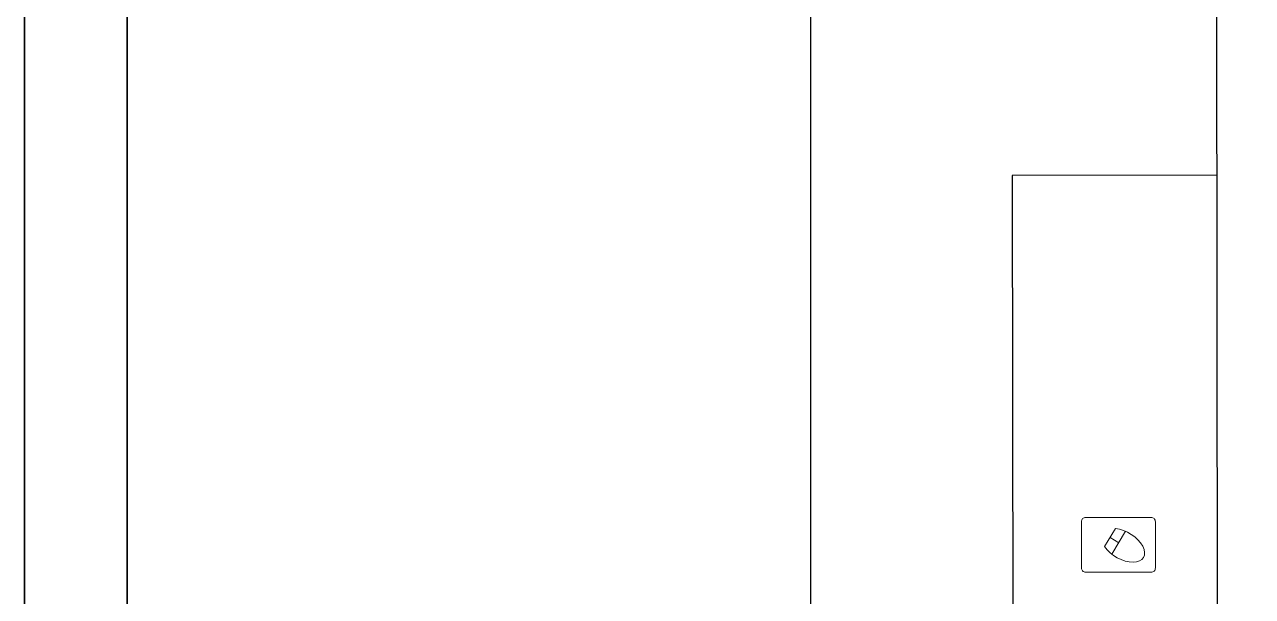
# Model space of a CAD drawing. Header units: metres. Extents: x -39 to 21688, y -24 to 9022.
# Drawn here: x 289.505 to 291.302, y 34.293 to 35.129 of the extents above; entities that cross this region are included whole.
import ezdxf

# ---------------------------------------------------------------- set-up
doc = ezdxf.new("R2010")
doc.units = ezdxf.units.M
doc.header["$MEASUREMENT"] = 0
doc.linetypes.add('CONTINUA', pattern=[0])
for name, color, linetype in [('AR-CALLES', 4, 'Continuous'), ('AR-MOBILIRIO', 1, 'Continuous'), ('AR-MUROS', 6, 'Continuous'), ('AR-VENTANAS', 2, 'Continuous')]:
    doc.layers.add(name, color=color, linetype=linetype)

# ---------------------------------------------------------------- blocks, each defined once
blk = doc.blocks.new('AR-MOB. RECEPCION')
at = {"layer": 'AR-MOBILIRIO', "extrusion": (-1.60905e-07, -3.9026e-07, 1)}
for p, q in [((-0.5947, 2.835, 0), (-0.5947, -2.8519, 0)), ((0.0041, -2.8528, 0), (-0.0002, 0.1339, 0))]:
    blk.add_line(p, q, dxfattribs=at)
at = {"layer": 'AR-MOBILIRIO', "extrusion": (5.2329e-07, 5.24549e-07, 1)}
for p, q in [((0.0003, -0.1489, 0), (-0.2997, -0.1494, 0)), ((-0.2997, -0.1494, 0), (-0.2986, -0.8494, 0))]:
    blk.add_line(p, q, dxfattribs=at)
at = {"layer": 'AR-MOBILIRIO', "linetype": 'CONTINUA', "lineweight": 5}
for p, q in [((-0.1484, -0.6658, 0), (-0.1642, -0.6922, 0)), ((-0.1435, -0.6867, 0), (-0.1563, -0.679, 0)), ((-0.1335, -0.67, 0), (-0.1536, -0.7034, 0))]:
    blk.add_line(p, q, dxfattribs=at)
at = {"layer": 'AR-MOBILIRIO', "linetype": 'CONTINUA', "lineweight": 5, "elevation": 0}
blk.add_lwpolyline([(-0.1919, -0.6497), (-0.0963, -0.6497, -0.414214), (-0.0899, -0.656), (-0.0899, -0.7236, -0.414214), (-0.0963, -0.73), (-0.1919, -0.73, -0.414214), (-0.1982, -0.7236), (-0.1982, -0.656, -0.414214)], format="xyb", close=True, dxfattribs=at)
at = {"layer": 'AR-MOBILIRIO', "linetype": 'CONTINUA', "lineweight": 5}
blk.add_ellipse((-0.1373, -0.6905, 0), major_axis=(0.0299, -0.0179), ratio=0.572727, start_param=4.020049, end_param=8.546322, dxfattribs=at)

msp = doc.modelspace()

# ---------------------------------------------------------------- linework, layer by layer
at = {"layer": 'AR-MUROS'}
msp.add_lwpolyline([(289.65483, 40.39452), (289.65483, 30.97875), (289.50483, 30.97875), (289.50483, 40.63866), (289.65483, 40.63866), (289.65483, 40.54452), (295.20483, 40.54452), (295.20483, 43.39452)], dxfattribs=at)
at = {"layer": 'AR-VENTANAS'}
msp.add_lwpolyline([(289.65483, 37.45158), (289.50483, 37.45158), (289.50483, 32.2323), (289.65483, 32.2323)], close=True, dxfattribs=at)

# ---------------------------------------------------------------- block references
at = {"layer": 'AR-CALLES', "rotation": 359.9998818690912}
msp.add_blockref('AR-MOB. RECEPCION', (291.24956, 35.05805, 0), dxfattribs=at)

doc.saveas('drawing.dxf')
